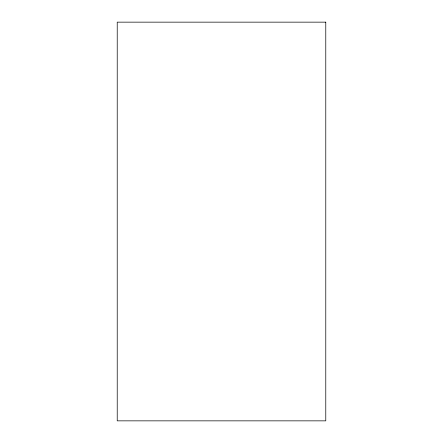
<?xml version="1.0" encoding="UTF-8"?>
<svg xmlns="http://www.w3.org/2000/svg" width="443" height="443" viewBox="0 0 443 443"><rect width="100%" height="100%" fill="white"/><g stroke="black" fill="none" stroke-linecap="round" stroke-linejoin="round"><path stroke-width="0.66" d="M325.777 22.15L117.223 22.15L117.223 420.85L325.777 420.85L325.777 22.15"/></g></svg>
